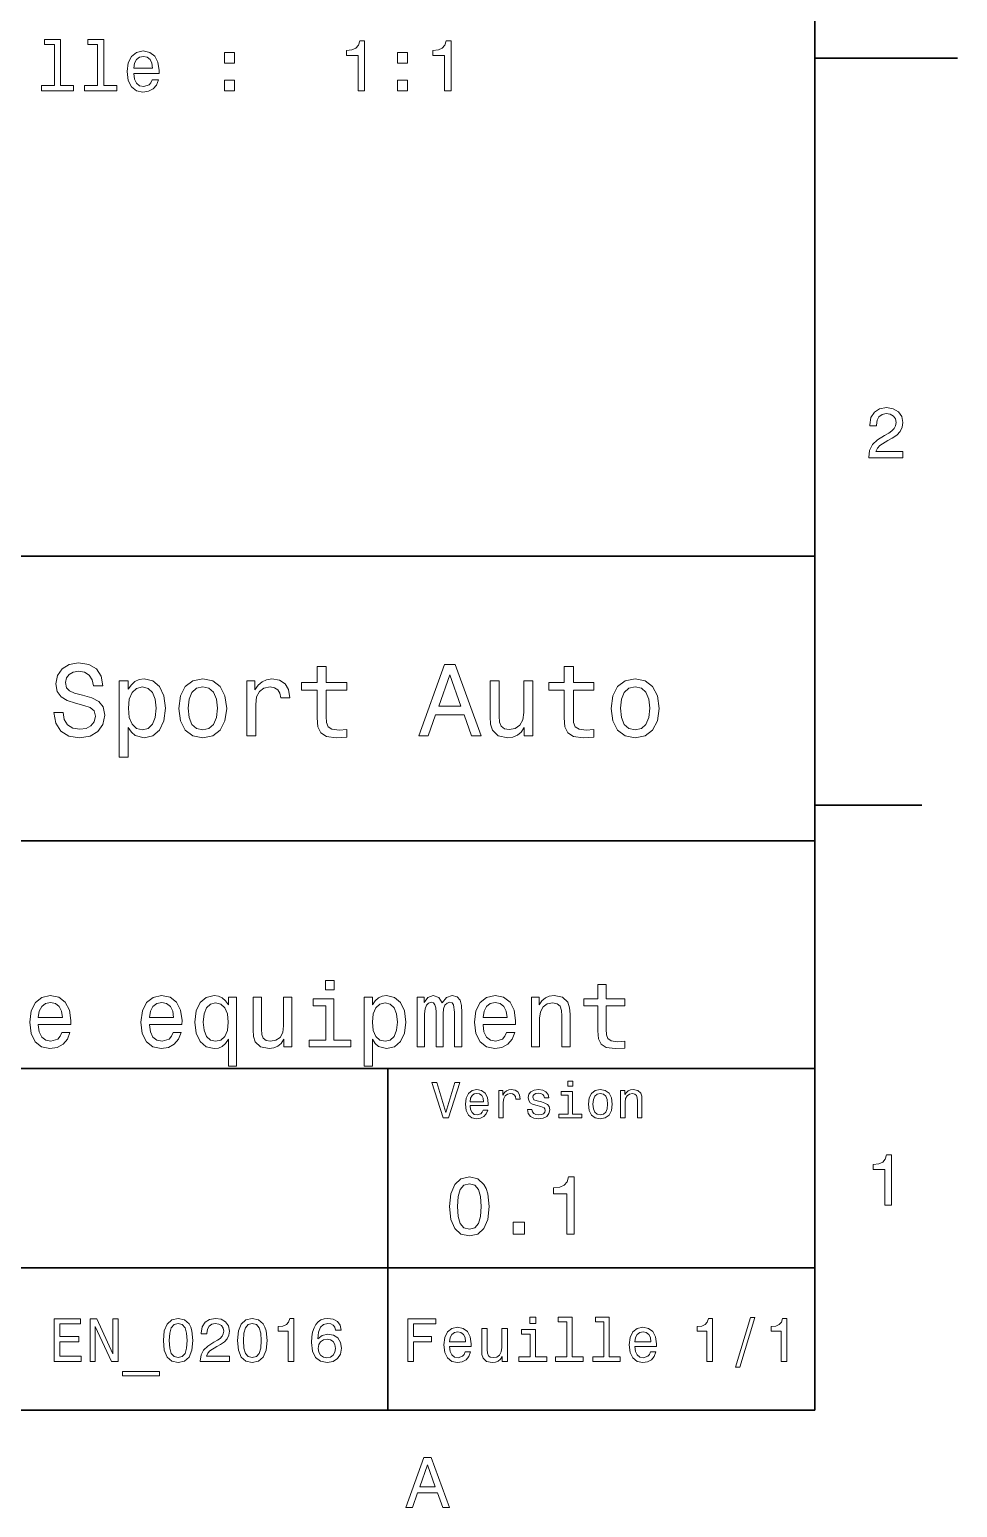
# Model space of a CAD drawing. Extents: x 0 to 297, y 0 to 210.
# Drawn here: x 231.9 to 297, y 3.2 to 107 of the extents above; entities that cross this region are included whole.
import ezdxf

# ---------------------------------------------------------------- set-up
doc = ezdxf.new("R2010")
doc.units = 0

msp = doc.modelspace()

# ---------------------------------------------------------------- linework, layer by layer
at = {"color": 7, "lineweight": 35}
for p, q in [((287, 10), (287, 200)), ((97, 70), (287, 70)), ((287, 70), (287, 10)), ((162, 50), (287, 50)), ((162, 34), (287, 34)), ((257, 10), (257, 34)), ((162, 20), (287, 20)), ((10, 10), (287, 10)), ((97, 10), (287, 10))]:
    msp.add_line(p, q, dxfattribs=at)
at = {"color": 7, "lineweight": 35, "ltscale": 0.25}
msp.add_line((287, 105), (297, 105), dxfattribs=at)
at = {"color": 7, "lineweight": 35, "ltscale": 0.1875}
msp.add_line((287, 52.5), (294.5, 52.5), dxfattribs=at)
at = {"color": 7, "lineweight": 13}
for points in [[(233.594437, 105.946938), (233.594437, 103.072296), (232.68161, 103.072296), (232.68161, 102.699097), (234.94603, 102.699097), (234.94603, 103.072296), (234.038239, 103.072296), (234.038239, 106.320137), (232.898468, 106.320137), (232.898468, 105.946938)], [(236.630463, 105.946938), (236.630463, 103.072296), (235.717636, 103.072296), (235.717636, 102.699097), (237.982056, 102.699097), (237.982056, 103.072296), (237.074265, 103.072296), (237.074265, 106.320137), (235.934494, 106.320137), (235.934494, 105.946938)], [(254.917206, 102.699097), (255.376129, 102.699097), (255.376129, 106.224312), (255.033203, 106.224312), (254.942413, 105.916679), (254.760864, 105.7099), (254.48349, 105.588867), (254.100204, 105.548523), (254.100204, 105.190453), (254.917206, 105.190453)], [(260.989258, 102.699097), (261.448181, 102.699097), (261.448181, 106.224312), (261.105255, 106.224312), (261.014465, 105.916679), (260.832916, 105.7099), (260.555542, 105.588867), (260.172241, 105.548523), (260.172241, 105.190453), (260.989258, 105.190453)], [(239.172256, 103.924599), (240.947464, 103.924599), (240.952515, 104.131371), (240.871826, 104.711342), (240.649918, 105.145065), (240.29689, 105.40731), (239.827866, 105.503128), (239.368942, 105.402267), (239.015915, 105.119843), (238.788971, 104.660912), (238.708267, 104.055725), (238.78392, 103.43541), (239.010864, 102.981514), (239.358856, 102.699097), (239.812744, 102.603279), (240.206116, 102.668839), (240.528885, 102.840309), (240.765915, 103.11264), (240.902069, 103.475754), (240.463318, 103.475754), (240.372543, 103.274025), (240.241409, 103.122726), (239.86821, 103.001694), (239.58075, 103.057167), (239.363892, 103.233681), (239.222687, 103.521141), (239.172256, 103.90947)], [(239.172256, 104.297798), (239.227722, 104.645782), (239.363892, 104.902985), (239.570663, 105.059326), (239.843002, 105.114799), (240.110291, 105.059326), (240.317062, 104.902985), (240.443146, 104.645782), (240.488525, 104.297798)], [(245.551941, 104.655869), (246.247894, 104.655869), (246.247894, 105.40731), (245.551941, 105.40731)], [(257.696014, 104.655869), (258.391998, 104.655869), (258.391998, 105.40731), (257.696014, 105.40731)], [(245.551941, 102.699097), (246.247894, 102.699097), (246.247894, 103.450539), (245.551941, 103.450539)], [(257.696014, 102.699097), (258.391998, 102.699097), (258.391998, 103.450539), (257.696014, 103.450539)], [(290.76947, 76.916786), (293.175079, 76.916786), (293.175079, 77.350502), (291.273773, 77.350502), (291.3797, 77.587532), (291.561249, 77.784218), (292.121033, 78.142288), (292.418579, 78.293587), (292.751434, 78.510445), (292.988464, 78.762604), (293.124634, 79.060158), (293.175079, 79.398056), (293.089355, 79.821686), (292.852325, 80.154541), (292.489197, 80.366356), (292.020172, 80.442001), (291.536041, 80.35627), (291.167877, 80.119232), (290.930847, 79.740997), (290.850159, 79.241714), (290.850159, 79.171112), (291.309082, 79.171112), (291.309082, 79.211456), (291.354462, 79.554398), (291.490631, 79.806557), (291.707489, 79.967941), (291.994965, 80.023415), (292.287476, 79.972984), (292.504333, 79.846901), (292.645538, 79.650215), (292.695984, 79.403099), (292.660675, 79.171112), (292.56485, 78.974426), (292.403473, 78.802956), (292.181549, 78.651657), (291.884003, 78.490273), (291.389771, 78.177589), (291.041779, 77.844742), (290.835022, 77.441284), (290.76947, 76.931915)], [(234.20462, 59.030979), (233.548996, 59.030979), (233.693085, 58.267288), (234.053314, 57.70533), (234.608078, 57.366714), (235.357361, 57.244236), (236.099426, 57.359509), (236.654175, 57.67651), (237.007202, 58.17363), (237.136902, 58.82925), (237.028824, 59.420029), (236.726227, 59.801872), (236.236313, 60.054031), (235.580704, 60.241352), (235.018738, 60.378242), (234.651306, 60.536743), (234.442368, 60.767288), (234.377533, 61.127522), (234.442368, 61.451729), (234.629684, 61.696686), (234.917877, 61.862389), (235.314133, 61.920029), (235.71759, 61.84798), (236.034592, 61.653458), (236.24353, 61.32925), (236.344391, 60.889767), (237, 60.889767), (237, 60.904179), (236.884735, 61.581409), (236.546112, 62.085732), (236.01297, 62.402737), (235.292511, 62.510807), (234.644104, 62.402737), (234.139771, 62.100143), (233.815567, 61.631844), (233.700287, 61.026657), (233.793961, 60.486309), (234.067734, 60.118874), (234.5, 59.873917), (235.09079, 59.6866), (235.674362, 59.520893), (236.113831, 59.362389), (236.380402, 59.131844), (236.47406, 58.757202), (236.387619, 58.375359), (236.164276, 58.087173), (235.825653, 57.907059), (235.386169, 57.849422), (234.896255, 57.928673), (234.521622, 58.159222), (234.283875, 58.533859)], [(259.175781, 57.381123), (259.838623, 57.381123), (260.364563, 58.850864), (262.360229, 58.850864), (262.886169, 57.381123), (263.563416, 57.381123), (261.733429, 62.388329), (260.998566, 62.388329)], [(238.786743, 60.652016), (238.786743, 61.25), (238.15274, 61.25), (238.15274, 55.882565), (238.786743, 55.882565), (238.786743, 57.971901), (239.010101, 57.633286), (239.262253, 57.409943), (239.896271, 57.244236), (240.50145, 57.381123), (240.976959, 57.791786), (241.286743, 58.440201), (241.402023, 59.319164), (241.286743, 60.190922), (240.976959, 60.839336), (240.50145, 61.242794), (239.896271, 61.386887), (239.550446, 61.343658), (239.255051, 61.206772), (239.002899, 60.976223)], [(242.338623, 59.311958), (242.453888, 58.432995), (242.785309, 57.78458), (243.311249, 57.381123), (244.017303, 57.244236), (244.716141, 57.381123), (245.242081, 57.777374), (245.573486, 58.425793), (245.695969, 59.311958), (245.573486, 60.190922), (245.242081, 60.846542), (244.716141, 61.242794), (244.017303, 61.386887), (243.311249, 61.242794), (242.785309, 60.839336), (242.453888, 60.190922)], [(247.100861, 57.381123), (247.734863, 57.381123), (247.734863, 59.592937), (247.799713, 60.12608), (247.994232, 60.507923), (248.311249, 60.738472), (248.736313, 60.817722), (249.053314, 60.767288), (249.291077, 60.623199), (249.435165, 60.378242), (249.485596, 60.046829), (250.126801, 60.046829), (250.040344, 60.630402), (249.802597, 61.048271), (249.406342, 61.30043), (248.865997, 61.386887), (248.498566, 61.32925), (248.181549, 61.185158), (247.900574, 60.940201), (247.677246, 60.608788), (247.677246, 61.25), (247.100861, 61.25)], [(252.05043, 60.579971), (252.05043, 58.64193), (252.093658, 58.015129), (252.29538, 57.582851), (252.698853, 57.330688), (253.383286, 57.244236), (254.132568, 57.280258), (254.132568, 57.827808), (253.585022, 57.78458), (253.087891, 57.842216), (252.82132, 58.022331), (252.706055, 58.324928), (252.684448, 58.75), (252.684448, 60.579971), (254.132568, 60.579971), (254.132568, 61.120316), (252.684448, 61.120316), (252.684448, 62.251438), (252.05043, 62.251438), (252.05043, 61.120316), (250.955322, 61.120316), (250.955322, 60.579971)], [(260.595093, 59.463257), (261.365997, 61.667866), (262.136902, 59.463257)], [(269.399109, 60.579971), (269.399109, 58.64193), (269.442352, 58.015129), (269.644073, 57.582851), (270.047546, 57.330688), (270.731995, 57.244236), (271.481262, 57.280258), (271.481262, 57.827808), (270.933716, 57.78458), (270.436584, 57.842216), (270.170013, 58.022331), (270.054749, 58.324928), (270.033142, 58.75), (270.033142, 60.579971), (271.481262, 60.579971), (271.481262, 61.120316), (270.033142, 61.120316), (270.033142, 62.251438), (269.399109, 62.251438), (269.399109, 61.120316), (268.304016, 61.120316), (268.304016, 60.579971)], [(272.698853, 59.311958), (272.814117, 58.432995), (273.145508, 57.78458), (273.671448, 57.381123), (274.377502, 57.244236), (275.076355, 57.381123), (275.602295, 57.777374), (275.933716, 58.425793), (276.056183, 59.311958), (275.933716, 60.190922), (275.602295, 60.846542), (275.076355, 61.242794), (274.377502, 61.386887), (273.671448, 61.242794), (273.145508, 60.839336), (272.814117, 60.190922)], [(239.788193, 57.8134), (239.363129, 57.907059), (239.053314, 58.195244), (238.858795, 58.663544), (238.793945, 59.319164), (238.858795, 59.967579), (239.053314, 60.435879), (239.363129, 60.716858), (239.788193, 60.817722), (240.177246, 60.716858), (240.48703, 60.428673), (240.681564, 59.960373), (240.753601, 59.319164), (240.681564, 58.67075), (240.48703, 58.195244), (240.177246, 57.907059)], [(242.98703, 59.319164), (243.05188, 59.967579), (243.253601, 60.435879), (243.57782, 60.72406), (244.017303, 60.824928), (244.449585, 60.72406), (244.773773, 60.443081), (244.97551, 59.967579), (245.047546, 59.319164), (244.97551, 58.663544), (244.773773, 58.188038), (244.449585, 57.899853), (244.017303, 57.806194), (243.57782, 57.899853), (243.253601, 58.188038), (243.05188, 58.663544)], [(267.194519, 61.25), (266.560516, 61.25), (266.560516, 59.016571), (266.488464, 58.497837), (266.279541, 58.123196), (265.955322, 57.892651), (265.530243, 57.820602), (265.19165, 57.878242), (264.975494, 58.051151), (264.853027, 58.346542), (264.824219, 58.764408), (264.824219, 61.25), (264.190186, 61.25), (264.190186, 58.706772), (264.211792, 58.195244), (264.348694, 57.770172), (264.766571, 57.381123), (265.436584, 57.244236), (265.796814, 57.294666), (266.106628, 57.424351), (266.373199, 57.647694), (266.589325, 57.971901), (266.589325, 57.381123), (267.194519, 57.381123)], [(273.34726, 59.319164), (273.412109, 59.967579), (273.613831, 60.435879), (273.938019, 60.72406), (274.377502, 60.824928), (274.809784, 60.72406), (275.134003, 60.443081), (275.335724, 59.967579), (275.407776, 59.319164), (275.335724, 58.663544), (275.134003, 58.188038), (274.809784, 57.899853), (274.377502, 57.806194), (273.938019, 57.899853), (273.613831, 58.188038), (273.412109, 58.663544)], [(253.245667, 40.185879), (252.642639, 40.185879), (252.642639, 39.537464), (253.245667, 39.537464)], [(271.764404, 38.409222), (271.764404, 36.664986), (271.803314, 36.100864), (271.984863, 35.711815), (272.347961, 35.484871), (272.963989, 35.407059), (273.638306, 35.43948), (273.638306, 35.932274), (273.145508, 35.893372), (272.69812, 35.945244), (272.458191, 36.107349), (272.354462, 36.379681), (272.335022, 36.762245), (272.335022, 38.409222), (273.638306, 38.409222), (273.638306, 38.895531), (272.335022, 38.895531), (272.335022, 39.913544), (271.764404, 39.913544), (271.764404, 38.895531), (270.778809, 38.895531), (270.778809, 38.409222)], [(232.463974, 37.105907), (234.746399, 37.105907), (234.752869, 37.371758), (234.649139, 38.117435), (234.363831, 38.675072), (233.909943, 39.012245), (233.306915, 39.135445), (232.716858, 39.005764), (232.26297, 38.642651), (231.971176, 38.052593), (231.867432, 37.274494), (231.964691, 36.476944), (232.256485, 35.893372), (232.703888, 35.530258), (233.28746, 35.407059), (233.793228, 35.491352), (234.208206, 35.711815), (234.51297, 36.061958), (234.688034, 36.528816), (234.123917, 36.528816), (234.007202, 36.269451), (233.838608, 36.074928), (233.35878, 35.919308), (232.989197, 35.990631), (232.710373, 36.217579), (232.528809, 36.587173), (232.463974, 37.086452)], [(232.463974, 37.585735), (232.535294, 38.033138), (232.710373, 38.363831), (232.976227, 38.564842), (233.326355, 38.636166), (233.670029, 38.564842), (233.935883, 38.363831), (234.097977, 38.033138), (234.156342, 37.585735)], [(240.270889, 37.105907), (242.553314, 37.105907), (242.559784, 37.371758), (242.456055, 38.117435), (242.170746, 38.675072), (241.716858, 39.012245), (241.113831, 39.135445), (240.523773, 39.005764), (240.069885, 38.642651), (239.778091, 38.052593), (239.674347, 37.274494), (239.771606, 36.476944), (240.0634, 35.893372), (240.510803, 35.530258), (241.094376, 35.407059), (241.600128, 35.491352), (242.015121, 35.711815), (242.319885, 36.061958), (242.494949, 36.528816), (241.930832, 36.528816), (241.814117, 36.269451), (241.645538, 36.074928), (241.16571, 35.919308), (240.796112, 35.990631), (240.517288, 36.217579), (240.335724, 36.587173), (240.270889, 37.086452)], [(240.270889, 37.585735), (240.342209, 38.033138), (240.517288, 38.363831), (240.783142, 38.564842), (241.13327, 38.636166), (241.476929, 38.564842), (241.742798, 38.363831), (241.904892, 38.033138), (241.963257, 37.585735)], [(245.81485, 38.474064), (245.613831, 38.76585), (245.386887, 38.973343), (245.121033, 39.090057), (244.816284, 39.135445), (244.265137, 39.005764), (243.837173, 38.642651), (243.55835, 38.059078), (243.46109, 37.274494), (243.55835, 36.483429), (243.837173, 35.899857), (244.265137, 35.530258), (244.816284, 35.407059), (245.121033, 35.445965), (245.380402, 35.556194), (245.607346, 35.757202), (245.81485, 36.061958), (245.81485, 34.181557), (246.385437, 34.181557), (246.385437, 39.012245), (245.81485, 39.012245)], [(244.044662, 37.274494), (244.103027, 37.851585), (244.284576, 38.273052), (244.556915, 38.532421), (244.913544, 38.623199), (245.289612, 38.532421), (245.574921, 38.279537), (245.743515, 37.858067), (245.80835, 37.274494), (245.743515, 36.684437), (245.574921, 36.262966), (245.289612, 36.003601), (244.913544, 35.919308), (244.556915, 36.003601), (244.284576, 36.262966), (244.103027, 36.690922)], [(250.26297, 39.012245), (249.692352, 39.012245), (249.692352, 37.002159), (249.627518, 36.535301), (249.439484, 36.198124), (249.14769, 35.990631), (248.765137, 35.925793), (248.460373, 35.977665), (248.265839, 36.133286), (248.155609, 36.399136), (248.129669, 36.775215), (248.129669, 39.012245), (247.559082, 39.012245), (247.559082, 36.723343), (247.578522, 36.262966), (247.701721, 35.880402), (248.077805, 35.530258), (248.680832, 35.407059), (249.005035, 35.45245), (249.283859, 35.569164), (249.523773, 35.770172), (249.718292, 36.061958), (249.718292, 35.530258), (250.26297, 35.530258)], [(253.226227, 36.010086), (253.226227, 38.895531), (251.760803, 38.895531), (251.760803, 38.409222), (252.655609, 38.409222), (252.655609, 36.010086), (251.488464, 36.010086), (251.488464, 35.530258), (254.406342, 35.530258), (254.406342, 36.010086)], [(255.92363, 38.474064), (255.92363, 39.012245), (255.353027, 39.012245), (255.353027, 34.181557), (255.92363, 34.181557), (255.92363, 36.061958), (256.124634, 35.757202), (256.351563, 35.556194), (256.92218, 35.407059), (257.466858, 35.530258), (257.894806, 35.899857), (258.173645, 36.483429), (258.277374, 37.274494), (258.173645, 38.059078), (257.894806, 38.642651), (257.466858, 39.005764), (256.92218, 39.135445), (256.610962, 39.096542), (256.345093, 38.973343), (256.118164, 38.76585)], [(256.824921, 35.919308), (256.442352, 36.003601), (256.163544, 36.262966), (255.988464, 36.684437), (255.930115, 37.274494), (255.988464, 37.858067), (256.163544, 38.279537), (256.442352, 38.532421), (256.824921, 38.623199), (257.175049, 38.532421), (257.453888, 38.273052), (257.628967, 37.851585), (257.693787, 37.274494), (257.628967, 36.690922), (257.453888, 36.262966), (257.175049, 36.003601)], [(259.061951, 35.530258), (259.587158, 35.530258), (259.587158, 37.858067), (259.619598, 38.208214), (259.716858, 38.461094), (259.865997, 38.610229), (260.060516, 38.668587), (260.216125, 38.616714), (260.319885, 38.48703), (260.371765, 38.266571), (260.391205, 37.974781), (260.391205, 35.530258), (260.884003, 35.530258), (260.884003, 37.858067), (260.916412, 38.201729), (261.013672, 38.454609), (261.169312, 38.610229), (261.363831, 38.668587), (261.51944, 38.616714), (261.623199, 38.48703), (261.688049, 37.974781), (261.688049, 35.530258), (262.213257, 35.530258), (262.213257, 37.935879), (262.180847, 38.435158), (262.077087, 38.817722), (261.869598, 39.051151), (261.53241, 39.135445), (261.136902, 39.005764), (260.832123, 38.629681), (260.592224, 38.999279), (260.190186, 39.135445), (259.820618, 39.005764), (259.567719, 38.642651), (259.567719, 39.012245), (259.061951, 39.012245)], [(263.69165, 37.105907), (265.97406, 37.105907), (265.98053, 37.371758), (265.876801, 38.117435), (265.591492, 38.675072), (265.137604, 39.012245), (264.534576, 39.135445), (263.944519, 39.005764), (263.490631, 38.642651), (263.198853, 38.052593), (263.095093, 37.274494), (263.192352, 36.476944), (263.484131, 35.893372), (263.931549, 35.530258), (264.515137, 35.407059), (265.020874, 35.491352), (265.435883, 35.711815), (265.740631, 36.061958), (265.91571, 36.528816), (265.351563, 36.528816), (265.234863, 36.269451), (265.066284, 36.074928), (264.586456, 35.919308), (264.216858, 35.990631), (263.938049, 36.217579), (263.75647, 36.587173), (263.69165, 37.086452)], [(263.69165, 37.585735), (263.76297, 38.033138), (263.938049, 38.363831), (264.203888, 38.564842), (264.554016, 38.636166), (264.897705, 38.564842), (265.163544, 38.363831), (265.325653, 38.033138), (265.384003, 37.585735)], [(267.095825, 35.530258), (267.666412, 35.530258), (267.666412, 37.540344), (267.724792, 38.000721), (267.912811, 38.337894), (268.20459, 38.545387), (268.593658, 38.623199), (268.904907, 38.558357), (269.099426, 38.383286), (269.196686, 38.091499), (269.229095, 37.70245), (269.229095, 35.530258), (269.799713, 35.530258), (269.799713, 37.819164), (269.773773, 38.279537), (269.657043, 38.662102), (269.274475, 39.012245), (268.677948, 39.135445), (268.34726, 39.090057), (268.06842, 38.966858), (267.828522, 38.759365), (267.640503, 38.480545), (267.640503, 39.012245), (267.095825, 39.012245)], [(261.71109, 33.03458), (261.08429, 30.905619), (260.439484, 33.03458), (260.09726, 33.03458), (260.904175, 30.530979), (261.264404, 30.530979), (262.053314, 33.03458)], [(262.784576, 31.40634), (264.052582, 31.40634), (264.056183, 31.554033), (263.998566, 31.9683), (263.840057, 32.278099), (263.587891, 32.465416), (263.252869, 32.533859), (262.925079, 32.461815), (262.672913, 32.260086), (262.510803, 31.932276), (262.453156, 31.5), (262.507202, 31.056915), (262.669312, 30.732708), (262.917877, 30.530979), (263.242065, 30.462536), (263.523041, 30.509365), (263.753601, 30.631844), (263.922913, 30.826368), (264.020172, 31.085733), (263.706787, 31.085733), (263.641937, 30.941643), (263.548279, 30.833572), (263.281708, 30.747118), (263.076355, 30.786743), (262.921478, 30.912823), (262.820618, 31.118155), (262.784576, 31.395533)], [(262.784576, 31.672911), (262.824219, 31.921469), (262.921478, 32.105186), (263.069153, 32.216858), (263.263702, 32.256485), (263.45462, 32.216858), (263.602295, 32.105186), (263.692352, 31.921469), (263.724792, 31.672911)], [(264.794678, 30.530979), (265.111664, 30.530979), (265.111664, 31.636887), (265.144104, 31.903458), (265.241364, 32.094379), (265.399841, 32.209652), (265.612396, 32.249279), (265.770905, 32.224064), (265.889771, 32.152016), (265.961823, 32.029537), (265.98703, 31.863832), (266.307648, 31.863832), (266.264404, 32.155621), (266.145538, 32.364552), (265.947418, 32.490635), (265.677246, 32.533859), (265.49353, 32.505043), (265.335022, 32.432995), (265.194519, 32.310516), (265.082855, 32.144814), (265.082855, 32.465416), (264.794678, 32.465416)], [(267.791779, 31.658501), (267.485596, 31.730547), (267.258636, 31.8134), (267.182983, 31.982708), (267.20462, 32.101585), (267.280273, 32.188038), (267.40274, 32.242073), (267.579254, 32.263687), (267.748566, 32.242073), (267.881836, 32.177231), (267.968292, 32.079971), (268.004333, 31.950287), (268.314117, 31.950287), (268.314117, 31.957493), (268.260101, 32.191643), (268.112396, 32.375359), (267.881836, 32.490635), (267.579254, 32.533859), (267.273041, 32.490635), (267.049713, 32.371758), (266.90921, 32.195244), (266.865997, 31.971901), (266.898407, 31.755764), (266.999268, 31.604465), (267.164978, 31.496397), (267.406342, 31.420748), (267.759369, 31.334293), (267.975494, 31.244236), (268.033142, 31.17219), (268.054749, 31.064121), (268.022339, 30.930836), (267.935883, 30.829971), (267.79538, 30.765129), (267.608063, 30.743515), (267.409943, 30.765129), (267.265839, 30.840778), (267.168579, 30.963255), (267.128967, 31.132565), (266.822754, 31.132565), (266.873199, 30.844379), (267.020905, 30.635447), (267.255035, 30.509365), (267.579254, 30.462536), (267.917877, 30.509365), (268.166412, 30.635447), (268.317719, 30.837175), (268.371765, 31.100143), (268.332123, 31.327089), (268.220459, 31.481987), (268.036743, 31.582851)], [(269.981995, 30.79755), (269.981995, 32.400574), (269.167877, 32.400574), (269.167877, 32.130402), (269.664978, 32.130402), (269.664978, 30.79755), (269.016571, 30.79755), (269.016571, 30.530979), (270.637604, 30.530979), (270.637604, 30.79755)], [(269.992798, 33.117435), (269.657776, 33.117435), (269.657776, 32.757202), (269.992798, 32.757202)], [(271.087891, 31.496397), (271.145538, 31.056915), (271.311249, 30.732708), (271.574219, 30.530979), (271.927246, 30.462536), (272.276672, 30.530979), (272.539612, 30.729107), (272.705322, 31.053314), (272.766571, 31.496397), (272.705322, 31.935879), (272.539612, 32.263687), (272.276672, 32.461815), (271.927246, 32.533859), (271.574219, 32.461815), (271.311249, 32.260086), (271.145538, 31.935879)], [(271.412109, 31.5), (271.444519, 31.824207), (271.54538, 32.058357), (271.707489, 32.20245), (271.927246, 32.25288), (272.143372, 32.20245), (272.305481, 32.061958), (272.406342, 31.824207), (272.442352, 31.5), (272.406342, 31.17219), (272.305481, 30.934437), (272.143372, 30.790344), (271.927246, 30.743515), (271.707489, 30.790344), (271.54538, 30.934437), (271.444519, 31.17219)], [(273.350159, 30.530979), (273.667145, 30.530979), (273.667145, 31.647694), (273.699554, 31.903458), (273.804047, 32.090778), (273.966125, 32.206051), (274.182281, 32.249279), (274.355194, 32.213257), (274.463257, 32.115993), (274.517303, 31.95389), (274.535309, 31.737751), (274.535309, 30.530979), (274.852295, 30.530979), (274.852295, 31.802593), (274.837891, 32.058357), (274.773041, 32.270893), (274.560516, 32.465416), (274.229095, 32.533859), (274.04538, 32.508644), (273.890503, 32.440201), (273.757202, 32.324928), (273.65274, 32.170029), (273.65274, 32.465416), (273.350159, 32.465416)], [(291.909241, 24.416786), (292.368164, 24.416786), (292.368164, 27.942001), (292.025208, 27.942001), (291.934448, 27.634365), (291.752899, 27.427593), (291.475525, 27.306557), (291.092224, 27.266211), (291.092224, 26.90814), (291.909241, 26.90814)], [(261.345825, 24.314121), (261.432281, 23.409224), (261.703156, 22.763689), (262.135437, 22.371759), (262.734863, 22.244957), (263.328522, 22.371759), (263.760803, 22.763689), (264.02594, 23.409224), (264.118164, 24.314121), (264.02594, 25.213257), (263.916412, 25.570606), (263.760803, 25.864553), (263.328522, 26.256485), (262.734863, 26.38905), (262.135437, 26.256485), (261.703156, 25.858791), (261.432281, 25.213257)], [(269.570618, 22.360231), (270.095093, 22.360231), (270.095093, 26.38905), (269.703156, 26.38905), (269.599426, 26.037464), (269.391937, 25.801153), (269.074921, 25.662825), (268.636902, 25.616714), (268.636902, 25.207493), (269.570618, 25.207493)], [(261.899139, 24.314121), (261.945251, 25.011528), (262.089325, 25.51297), (262.348694, 25.806917), (262.734863, 25.910664), (263.115265, 25.806917), (263.374634, 25.51297), (263.518738, 25.011528), (263.56485, 24.314121), (263.518738, 23.610952), (263.374634, 23.10951), (263.115265, 22.815563), (262.734863, 22.717581), (262.348694, 22.815563), (262.089325, 23.10951), (261.945251, 23.610952)], [(265.806915, 22.360231), (266.602295, 22.360231), (266.602295, 23.219021), (265.806915, 23.219021)], [(233.574921, 13.428675), (235.476944, 13.428675), (235.476944, 13.791787), (233.97261, 13.791787), (233.97261, 14.807637), (235.312668, 14.807637), (235.312668, 15.166427), (233.97261, 15.166427), (233.97261, 16.065563), (235.442352, 16.065563), (235.442352, 16.428675), (233.574921, 16.428675)], [(236.099411, 13.428675), (236.458206, 13.428675), (236.458206, 15.888329), (237.608063, 13.428675), (238.070602, 13.428675), (238.070602, 16.428675), (237.707489, 16.428675), (237.707489, 13.969021), (236.570602, 16.428675), (236.099411, 16.428675)], [(241.247833, 14.894093), (241.312668, 14.215418), (241.515839, 13.731268), (241.840057, 13.43732), (242.289612, 13.342219), (242.734863, 13.43732), (243.059067, 13.731268), (243.257919, 14.215418), (243.327087, 14.894093), (243.257919, 15.568444), (243.175781, 15.836456), (243.059067, 16.056917), (242.734863, 16.350864), (242.289612, 16.450289), (241.840057, 16.350864), (241.515839, 16.052593), (241.312668, 15.568444)], [(241.662811, 14.894093), (241.697403, 15.417148), (241.805466, 15.793228), (242, 16.013689), (242.289612, 16.091499), (242.574921, 16.013689), (242.76944, 15.793228), (242.877518, 15.417148), (242.912094, 14.894093), (242.877518, 14.366715), (242.76944, 13.990634), (242.574921, 13.770173), (242.289612, 13.696686), (242, 13.770173), (241.805466, 13.990634), (241.697403, 14.366715)], [(243.837173, 13.428675), (245.899124, 13.428675), (245.899124, 13.800432), (244.26944, 13.800432), (244.360229, 14.003603), (244.515839, 14.172191), (244.995667, 14.479107), (245.250717, 14.60879), (245.536011, 14.794669), (245.739182, 15.010807), (245.855896, 15.26585), (245.899124, 15.555476), (245.825638, 15.918589), (245.622467, 16.203892), (245.311234, 16.385447), (244.90921, 16.450289), (244.494232, 16.376802), (244.178665, 16.173632), (243.975494, 15.849424), (243.906342, 15.421471), (243.906342, 15.360951), (244.299713, 15.360951), (244.299713, 15.395534), (244.338608, 15.689482), (244.455322, 15.905621), (244.641205, 16.043949), (244.887604, 16.091499), (245.138321, 16.048271), (245.324203, 15.940203), (245.445236, 15.771614), (245.488464, 15.559799), (245.458206, 15.360951), (245.376068, 15.192364), (245.237747, 15.045389), (245.047546, 14.915707), (244.792496, 14.777378), (244.368866, 14.509366), (244.070602, 14.224064), (243.893372, 13.878242), (243.837173, 13.441643)], [(246.452438, 14.894093), (246.517288, 14.215418), (246.720459, 13.731268), (247.044662, 13.43732), (247.494232, 13.342219), (247.939468, 13.43732), (248.263687, 13.731268), (248.462524, 14.215418), (248.531693, 14.894093), (248.462524, 15.568444), (248.380402, 15.836456), (248.263687, 16.056917), (247.939468, 16.350864), (247.494232, 16.450289), (247.044662, 16.350864), (246.720459, 16.052593), (246.517288, 15.568444)], [(246.867432, 14.894093), (246.902008, 15.417148), (247.010086, 15.793228), (247.204605, 16.013689), (247.494232, 16.091499), (247.779526, 16.013689), (247.97406, 15.793228), (248.082123, 15.417148), (248.116714, 14.894093), (248.082123, 14.366715), (247.97406, 13.990634), (247.779526, 13.770173), (247.494232, 13.696686), (247.204605, 13.770173), (247.010086, 13.990634), (246.902008, 14.366715)], [(250.018723, 13.428675), (250.412094, 13.428675), (250.412094, 16.450289), (250.118149, 16.450289), (250.040344, 16.1866), (249.88472, 16.009367), (249.646973, 15.905621), (249.318436, 15.871038), (249.318436, 15.564121), (250.018723, 15.564121)], [(253.736298, 15.620317), (253.654175, 15.970462), (253.463974, 16.229828), (253.170029, 16.394093), (252.789612, 16.450289), (252.534576, 16.420029), (252.314117, 16.337896), (252.119598, 16.203892), (251.955322, 16.013689), (251.825638, 15.775937), (251.730545, 15.486312), (251.670029, 15.144814), (251.652725, 14.760087), (251.721893, 14.146254), (251.933716, 13.701009), (252.275208, 13.432998), (252.742065, 13.342219), (253.161377, 13.42003), (253.481262, 13.623199), (253.688751, 13.943084), (253.762238, 14.349424), (253.688751, 14.760087), (253.489899, 15.075649), (253.182983, 15.274496), (252.802582, 15.34366), (252.391922, 15.257205), (252.085007, 15.010807), (252.149841, 15.486312), (252.288177, 15.82781), (252.5, 16.030981), (252.793945, 16.100145), (253.010086, 16.065563), (253.174347, 15.974785), (253.28241, 15.823487), (253.338608, 15.620317)], [(258.414978, 13.428675), (258.817017, 13.428675), (258.817017, 14.807637), (260.079254, 14.807637), (260.079254, 15.166427), (258.817017, 15.166427), (258.817017, 16.065563), (260.368866, 16.065563), (260.368866, 16.428675), (258.414978, 16.428675)], [(261.341492, 14.479107), (262.863098, 14.479107), (262.867432, 14.656341), (262.798279, 15.153459), (262.608063, 15.525217), (262.305481, 15.75), (261.903473, 15.832133), (261.510101, 15.745678), (261.207489, 15.503603), (261.01297, 15.110231), (260.943817, 14.591499), (261.008636, 14.059798), (261.203156, 13.67075), (261.501434, 13.428675), (261.890503, 13.346542), (262.227661, 13.402739), (262.504333, 13.549712), (262.707489, 13.783141), (262.824219, 14.09438), (262.44812, 14.09438), (262.370331, 13.92147), (262.257935, 13.791787), (261.938049, 13.688041), (261.69165, 13.735591), (261.505768, 13.886888), (261.384735, 14.133286), (261.341492, 14.466139)], [(265.400574, 15.75), (265.020172, 15.75), (265.020172, 14.409943), (264.976959, 14.098703), (264.851593, 13.873919), (264.657074, 13.735591), (264.402008, 13.692364), (264.198853, 13.726946), (264.069153, 13.830692), (263.995667, 14.007925), (263.978394, 14.258646), (263.978394, 15.75), (263.597992, 15.75), (263.597992, 14.224064), (263.610962, 13.917148), (263.693085, 13.662104), (263.943817, 13.428675), (264.345825, 13.346542), (264.561951, 13.376801), (264.747833, 13.454611), (264.907776, 13.588617), (265.037476, 13.783141), (265.037476, 13.428675), (265.400574, 13.428675)], [(267.376068, 13.748559), (267.376068, 15.672191), (266.399139, 15.672191), (266.399139, 15.347983), (266.995667, 15.347983), (266.995667, 13.748559), (266.21759, 13.748559), (266.21759, 13.428675), (268.162811, 13.428675), (268.162811, 13.748559)], [(267.389038, 16.532421), (266.98703, 16.532421), (266.98703, 16.100145), (267.389038, 16.100145)], [(269.572052, 16.212536), (269.572052, 13.748559), (268.789612, 13.748559), (268.789612, 13.428675), (270.73056, 13.428675), (270.73056, 13.748559), (269.952454, 13.748559), (269.952454, 16.532421), (268.975494, 16.532421), (268.975494, 16.212536)], [(272.174347, 16.212536), (272.174347, 13.748559), (271.391937, 13.748559), (271.391937, 13.428675), (273.332855, 13.428675), (273.332855, 13.748559), (272.554749, 13.748559), (272.554749, 16.532421), (271.57782, 16.532421), (271.57782, 16.212536)], [(274.353027, 14.479107), (275.874634, 14.479107), (275.878967, 14.656341), (275.809814, 15.153459), (275.619598, 15.525217), (275.317017, 15.75), (274.914978, 15.832133), (274.521606, 15.745678), (274.219025, 15.503603), (274.024506, 15.110231), (273.955322, 14.591499), (274.020172, 14.059798), (274.214691, 13.67075), (274.51297, 13.428675), (274.902008, 13.346542), (275.239197, 13.402739), (275.515839, 13.549712), (275.719025, 13.783141), (275.835724, 14.09438), (275.459656, 14.09438), (275.381836, 13.92147), (275.26944, 13.791787), (274.949554, 13.688041), (274.703186, 13.735591), (274.517303, 13.886888), (274.39624, 14.133286), (274.353027, 14.466139)], [(279.416443, 13.428675), (279.809814, 13.428675), (279.809814, 16.450289), (279.515839, 16.450289), (279.438049, 16.1866), (279.28241, 16.009367), (279.044678, 15.905621), (278.716125, 15.871038), (278.716125, 15.564121), (279.416443, 15.564121)], [(281.42218, 13.026657), (281.720459, 13.026657), (282.766571, 16.510807), (282.463989, 16.510807)], [(284.621033, 13.428675), (285.014404, 13.428675), (285.014404, 16.450289), (284.720459, 16.450289), (284.642639, 16.1866), (284.48703, 16.009367), (284.249268, 15.905621), (283.920746, 15.871038), (283.920746, 15.564121), (284.621033, 15.564121)], [(253.342926, 14.345101), (253.29538, 14.072767), (253.174347, 13.865274), (252.979828, 13.726946), (252.737747, 13.683718), (252.482697, 13.726946), (252.288177, 13.860951), (252.162811, 14.068444), (252.123917, 14.340778), (252.167145, 14.60879), (252.288177, 14.81196), (252.48703, 14.941643), (252.755035, 14.989194), (252.988464, 14.941643), (253.174347, 14.816283), (253.29538, 14.613112)], [(261.341492, 14.798992), (261.389038, 15.097262), (261.505768, 15.317724), (261.682983, 15.45173), (261.916412, 15.49928), (262.145538, 15.45173), (262.322754, 15.317724), (262.430847, 15.097262), (262.469727, 14.798992)], [(274.353027, 14.798992), (274.400574, 15.097262), (274.517303, 15.317724), (274.694519, 15.45173), (274.927948, 15.49928), (275.157074, 15.45173), (275.33429, 15.317724), (275.442352, 15.097262), (275.481262, 14.798992)], [(238.386154, 12.711096), (238.386154, 12.408502), (240.988464, 12.408502), (240.988464, 12.711096)], [(258.266846, 3.166787), (258.730835, 3.166787), (259.098999, 4.195605), (260.495972, 4.195605), (260.864105, 3.166787), (261.338165, 3.166787), (260.05719, 6.67183), (259.542786, 6.67183)], [(259.260376, 4.624279), (259.799988, 6.167507), (260.33963, 4.624279)]]:
    msp.add_lwpolyline(points, close=True, dxfattribs=at)

doc.saveas('drawing.dxf')
